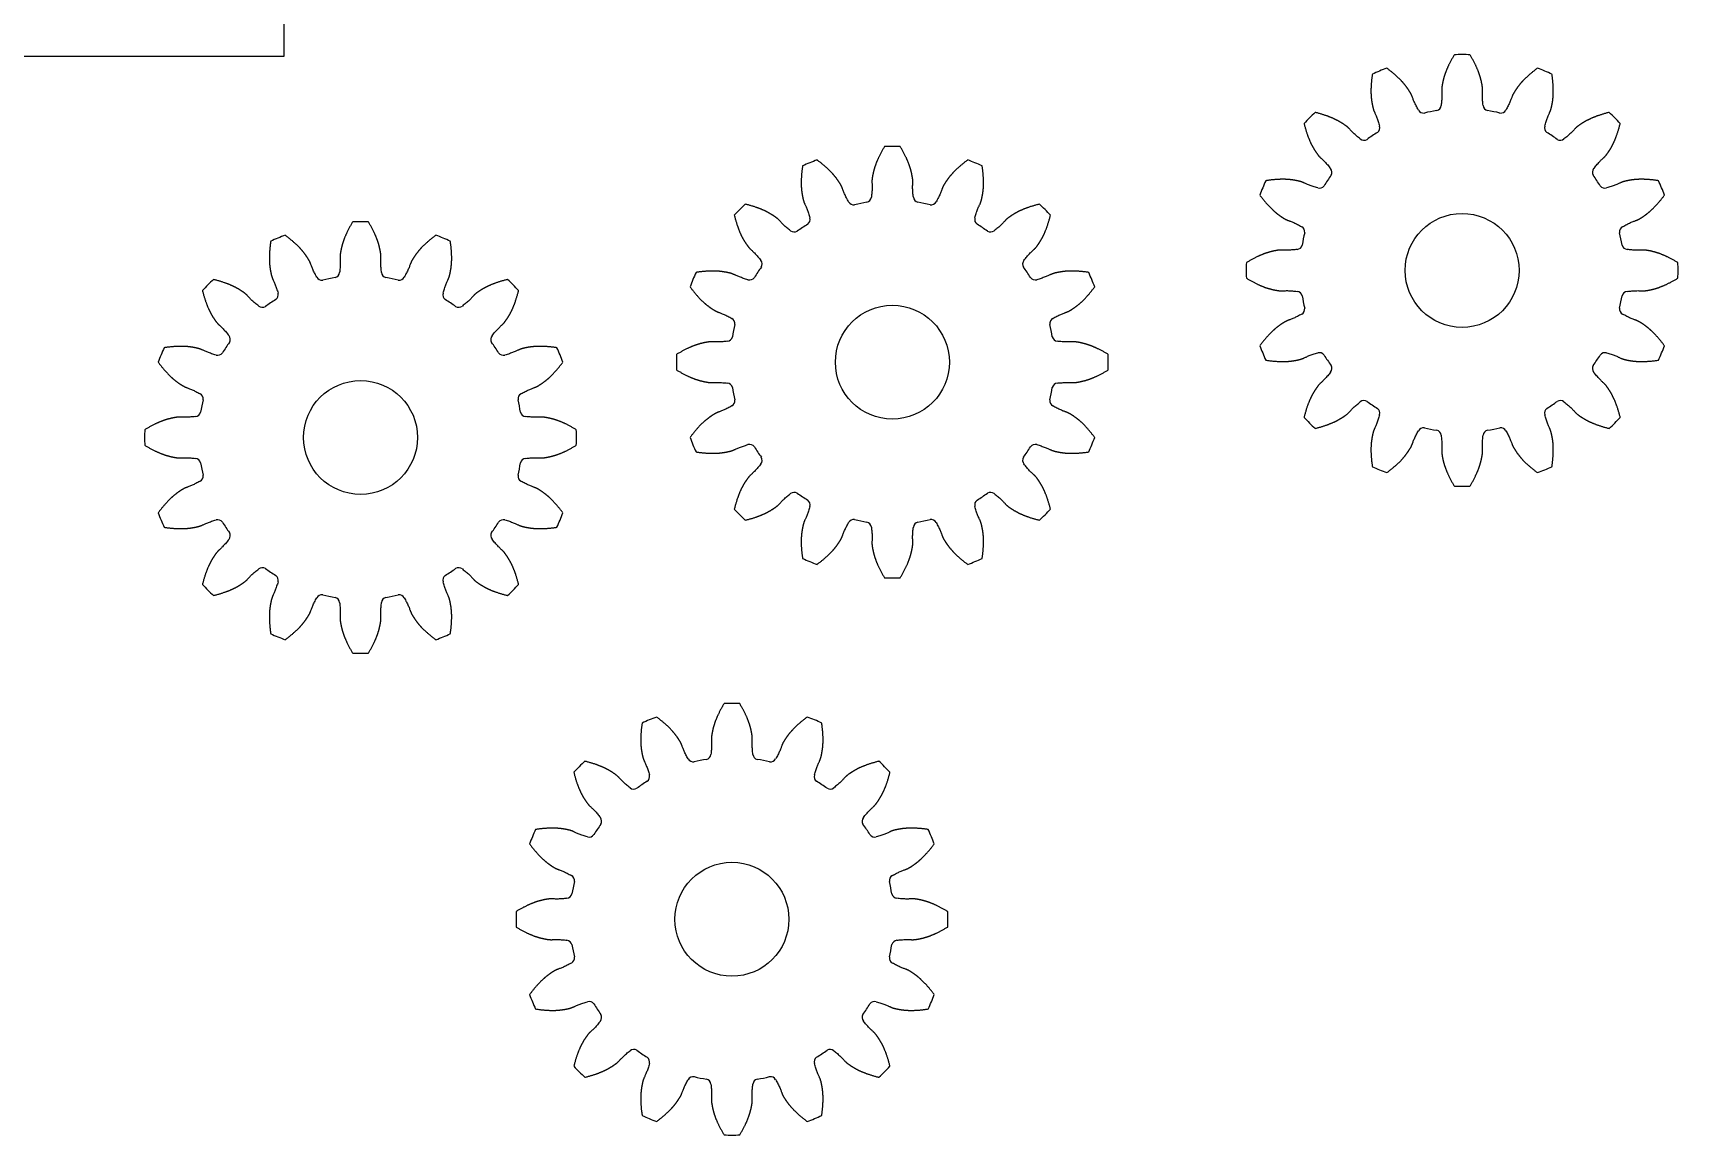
# Model space of a CAD drawing. Header units: millimetres. Extents: x -1032 to 1068, y -74 to 636.
# Drawn here: x 319.9 to 388.5, y 379.4 to 425.4 of the extents above; entities that cross this region are included whole.
import ezdxf

# ---------------------------------------------------------------- set-up
doc = ezdxf.new("R2010")
doc.units = ezdxf.units.MM
for name, color, linetype in [('Default', 7, 'Continuous'), ('RACK', 7, 'Continuous'), ('RACK_PINION_-_CO', 7, 'Continuous')]:
    doc.layers.add(name, color=color, linetype=linetype)

# ---------------------------------------------------------------- blocks, each defined once
blk = doc.blocks.new('SE79')
at = {"layer": 'RACK', "color": 7, "linetype": 'Continuous'}
for p, q in [((330.348, 440.403), (330.348, 424.403)), ((330.348, 424.403), (107.681, 424.403))]:
    blk.add_line(p, q, dxfattribs=at)
blk = doc.blocks.new('SE84')
at = {"layer": 'RACK_PINION_-_CO', "color": 7, "linetype": 'Continuous'}
blk.add_circle((379.465, 415.488), 2.375, dxfattribs=at)
for centre, radius, start, end in [((379.465, 415.488), 9, 110.42869, 114.57131), ((379.465, 415.488), 9, 87.92869, 92.07131), ((379.465, 415.488), 9, 65.42869, 69.57131), ((379.465, 415.488), 9, 132.92869, 137.07131), ((377.859, 422.3), 0.25, 209.38355, 277.63966), ((379.465, 415.488), 6.75, 99.02339, 103.47661), ((378.342, 422.396), 0.25, 284.86034, 353.11645), ((380.588, 422.396), 0.25, 186.88355, 255.13966), ((379.465, 415.488), 6.75, 76.52339, 80.97661), ((381.071, 422.3), 0.25, 262.36034, 330.61645), ((379.465, 415.488), 9, 42.92869, 47.07131), ((379.465, 415.488), 6.75, 121.52339, 125.97661), ((375.784, 421.44), 0.25, 307.36034, 15.61645), ((383.146, 421.44), 0.25, 164.38355, 232.63966), ((379.465, 415.488), 6.75, 54.02339, 58.47661), ((375.374, 421.167), 0.25, 231.88355, 300.13966), ((383.556, 421.167), 0.25, 239.86034, 308.11645), ((373.786, 419.579), 0.25, 329.86034, 38.11645), ((385.144, 419.579), 0.25, 141.88355, 210.13966), ((379.465, 415.488), 9, 155.42869, 159.57131), ((379.465, 415.488), 6.75, 144.02339, 148.47661), ((379.465, 415.488), 6.75, 31.52339, 35.97661), ((379.465, 415.488), 9, 20.42869, 24.57131), ((373.512, 419.169), 0.25, 254.38355, 322.63966), ((385.417, 419.169), 0.25, 217.36034, 285.61645), ((372.653, 417.094), 0.25, 352.36034, 60.61645), ((379.465, 415.488), 6.75, 166.52339, 170.97661), ((386.277, 417.094), 0.25, 119.38355, 187.63966), ((379.465, 415.488), 6.75, 9.02339, 13.47661), ((372.557, 416.611), 0.25, 276.88355, 345.13966), ((386.373, 416.611), 0.25, 194.86034, 263.11645), ((379.465, 415.488), 9, 177.92869, 182.07131), ((379.465, 415.488), 9, 357.92869, 2.07131), ((372.557, 414.365), 0.25, 14.86034, 83.11645), ((379.465, 415.488), 6.75, 189.02339, 193.47661), ((379.465, 415.488), 6.75, 346.52339, 350.97661), ((386.373, 414.365), 0.25, 96.88355, 165.13966), ((372.653, 413.882), 0.25, 299.38355, 7.63966), ((386.277, 413.882), 0.25, 172.36034, 240.61645), ((379.465, 415.488), 9, 200.42869, 204.57131), ((379.465, 415.488), 9, 335.42869, 339.57131), ((373.512, 411.807), 0.25, 37.36034, 105.61645), ((379.465, 415.488), 6.75, 211.52339, 215.97661), ((373.786, 411.397), 0.25, 321.88355, 30.13966), ((385.144, 411.397), 0.25, 149.86034, 218.11645), ((379.465, 415.488), 6.75, 324.02339, 328.47661), ((385.417, 411.807), 0.25, 74.38355, 142.63966), ((375.374, 409.809), 0.25, 59.86034, 128.11645), ((379.465, 415.488), 6.75, 234.02339, 238.47661), ((375.784, 409.535), 0.25, 344.38355, 52.63966), ((383.146, 409.535), 0.25, 127.36034, 195.61645), ((379.465, 415.488), 6.75, 301.52339, 305.97661), ((383.556, 409.809), 0.25, 51.88355, 120.13966), ((379.465, 415.488), 9, 222.92869, 227.07131), ((377.859, 408.676), 0.25, 82.36034, 150.61645), ((379.465, 415.488), 6.75, 256.52339, 260.97661), ((378.342, 408.58), 0.25, 6.88355, 75.13966), ((380.588, 408.58), 0.25, 104.86034, 173.11645), ((379.465, 415.488), 6.75, 279.02339, 283.47661), ((381.071, 408.676), 0.25, 29.38355, 97.63966), ((379.465, 415.488), 9, 312.92869, 317.07131), ((379.465, 415.488), 9, 245.42869, 249.57131), ((379.465, 415.488), 9, 290.42869, 294.57131), ((379.465, 415.488), 9, 267.92869, 272.07131)]:
    blk.add_arc(centre, radius, start, end, dxfattribs=at)
for points, knots in [([(377.641, 422.177), (377.474, 422.473), (377.404, 422.679), (377.358, 422.813), (377.305, 422.901), (377.172, 423.118), (377.025, 423.29), (376.763, 423.597), (376.323, 423.922)], [0, 0, 0, 0.125, 0.125, 0.25, 0.25, 0.5, 0.5, 1, 1, 1]), ([(379.14, 424.482), (378.858, 424.014), (378.733, 423.63), (378.664, 423.416), (378.624, 423.163), (378.608, 423.062), (378.617, 422.92), (378.631, 422.704), (378.59, 422.366)], [0, 0, 0, 0.5, 0.5, 0.75, 0.75, 0.875, 0.875, 1, 1, 1]), ([(380.339, 422.366), (380.299, 422.703), (380.313, 422.92), (380.322, 423.062), (380.306, 423.163), (380.266, 423.415), (380.197, 423.63), (380.072, 424.013), (379.79, 424.482)], [0, 0, 0, 0.125, 0.125, 0.25, 0.25, 0.5, 0.5, 1, 1, 1]), ([(382.606, 423.922), (382.167, 423.597), (381.905, 423.29), (381.759, 423.119), (381.625, 422.901), (381.571, 422.813), (381.526, 422.679), (381.456, 422.474), (381.289, 422.177)], [0, 0, 0, 0.5, 0.5, 0.75, 0.75, 0.875, 0.875, 1, 1, 1]), ([(375.722, 423.673), (375.641, 423.132), (375.673, 422.73), (375.691, 422.506), (375.751, 422.257), (375.774, 422.158), (375.837, 422.03), (375.933, 421.835), (376.025, 421.508)], [0, 0, 0, 0.5, 0.5, 0.75, 0.75, 0.875, 0.875, 1, 1, 1]), ([(382.905, 421.508), (382.996, 421.835), (383.092, 422.03), (383.155, 422.158), (383.179, 422.257), (383.239, 422.505), (383.257, 422.73), (383.288, 423.132), (383.207, 423.673)], [0, 0, 0, 0.125, 0.125, 0.25, 0.25, 0.5, 0.5, 1, 1, 1]), ([(375.22, 420.97), (374.952, 421.18), (374.809, 421.343), (374.715, 421.45), (374.632, 421.51), (374.426, 421.66), (374.225, 421.762), (373.866, 421.946), (373.335, 422.078)], [0, 0, 0, 0.125, 0.125, 0.25, 0.25, 0.5, 0.5, 1, 1, 1]), ([(385.595, 422.078), (385.064, 421.946), (384.705, 421.762), (384.504, 421.661), (384.297, 421.51), (384.215, 421.45), (384.121, 421.343), (383.978, 421.18), (383.71, 420.97)], [0, 0, 0, 0.5, 0.5, 0.75, 0.75, 0.875, 0.875, 1, 1, 1]), ([(372.875, 421.618), (373.007, 421.087), (373.19, 420.728), (373.292, 420.528), (373.443, 420.32), (373.503, 420.238), (373.61, 420.144), (373.773, 420.001), (373.983, 419.733)], [0, 0, 0, 0.5, 0.5, 0.75, 0.75, 0.875, 0.875, 1, 1, 1]), ([(384.947, 419.733), (385.156, 420), (385.32, 420.144), (385.427, 420.238), (385.487, 420.32), (385.637, 420.526), (385.739, 420.728), (385.922, 421.087), (386.055, 421.618)], [0, 0, 0, 0.125, 0.125, 0.25, 0.25, 0.5, 0.5, 1, 1, 1]), ([(373.445, 418.928), (373.118, 419.019), (372.923, 419.116), (372.795, 419.178), (372.696, 419.202), (372.448, 419.262), (372.223, 419.28), (371.821, 419.311), (371.28, 419.23)], [0, 0, 0, 0.125, 0.125, 0.25, 0.25, 0.5, 0.5, 1, 1, 1]), ([(387.65, 419.23), (387.109, 419.311), (386.707, 419.28), (386.483, 419.262), (386.234, 419.202), (386.134, 419.178), (386.007, 419.116), (385.812, 419.02), (385.485, 418.928)], [0, 0, 0, 0.5, 0.5, 0.75, 0.75, 0.875, 0.875, 1, 1, 1]), ([(371.031, 418.629), (371.356, 418.19), (371.663, 417.928), (371.833, 417.782), (372.052, 417.648), (372.139, 417.595), (372.274, 417.549), (372.479, 417.479), (372.776, 417.312)], [0, 0, 0, 0.5, 0.5, 0.75, 0.75, 0.875, 0.875, 1, 1, 1]), ([(386.154, 417.312), (386.45, 417.479), (386.656, 417.549), (386.79, 417.595), (386.878, 417.648), (387.095, 417.781), (387.267, 417.928), (387.573, 418.189), (387.899, 418.629)], [0, 0, 0, 0.125, 0.125, 0.25, 0.25, 0.5, 0.5, 1, 1, 1]), ([(372.587, 416.362), (372.25, 416.322), (372.032, 416.336), (371.891, 416.345), (371.79, 416.329), (371.538, 416.289), (371.323, 416.22), (370.94, 416.095), (370.471, 415.813)], [0, 0, 0, 0.125, 0.125, 0.25, 0.25, 0.5, 0.5, 1, 1, 1]), ([(388.459, 415.813), (387.991, 416.095), (387.607, 416.22), (387.393, 416.289), (387.14, 416.329), (387.039, 416.345), (386.897, 416.336), (386.681, 416.322), (386.343, 416.362)], [0, 0, 0, 0.5, 0.5, 0.75, 0.75, 0.875, 0.875, 1, 1, 1]), ([(370.471, 415.163), (370.939, 414.881), (371.323, 414.756), (371.537, 414.687), (371.79, 414.647), (371.891, 414.631), (372.032, 414.64), (372.249, 414.654), (372.587, 414.613)], [0, 0, 0, 0.5, 0.5, 0.75, 0.75, 0.875, 0.875, 1, 1, 1]), ([(386.343, 414.613), (386.68, 414.654), (386.897, 414.64), (387.039, 414.631), (387.14, 414.647), (387.392, 414.686), (387.607, 414.756), (387.99, 414.881), (388.459, 415.163)], [0, 0, 0, 0.125, 0.125, 0.25, 0.25, 0.5, 0.5, 1, 1, 1]), ([(372.776, 413.664), (372.48, 413.497), (372.274, 413.427), (372.139, 413.381), (372.052, 413.328), (371.835, 413.195), (371.663, 413.048), (371.356, 412.787), (371.031, 412.347)], [0, 0, 0, 0.125, 0.125, 0.25, 0.25, 0.5, 0.5, 1, 1, 1]), ([(387.899, 412.347), (387.574, 412.786), (387.267, 413.048), (387.096, 413.194), (386.878, 413.328), (386.79, 413.381), (386.656, 413.427), (386.45, 413.497), (386.154, 413.664)], [0, 0, 0, 0.5, 0.5, 0.75, 0.75, 0.875, 0.875, 1, 1, 1]), ([(371.28, 411.745), (371.82, 411.664), (372.223, 411.696), (372.447, 411.714), (372.696, 411.774), (372.795, 411.798), (372.923, 411.86), (373.117, 411.956), (373.445, 412.048)], [0, 0, 0, 0.5, 0.5, 0.75, 0.75, 0.875, 0.875, 1, 1, 1]), ([(385.485, 412.048), (385.812, 411.956), (386.007, 411.86), (386.134, 411.798), (386.234, 411.774), (386.482, 411.714), (386.707, 411.696), (387.109, 411.664), (387.65, 411.745)], [0, 0, 0, 0.125, 0.125, 0.25, 0.25, 0.5, 0.5, 1, 1, 1]), ([(373.983, 411.243), (373.773, 410.976), (373.61, 410.832), (373.503, 410.738), (373.443, 410.656), (373.293, 410.449), (373.19, 410.248), (373.007, 409.889), (372.875, 409.358)], [0, 0, 0, 0.125, 0.125, 0.25, 0.25, 0.5, 0.5, 1, 1, 1]), ([(386.055, 409.358), (385.923, 409.888), (385.739, 410.248), (385.637, 410.448), (385.487, 410.656), (385.427, 410.738), (385.32, 410.832), (385.157, 410.975), (384.947, 411.243)], [0, 0, 0, 0.5, 0.5, 0.75, 0.75, 0.875, 0.875, 1, 1, 1]), ([(373.335, 408.898), (373.865, 409.03), (374.225, 409.213), (374.425, 409.315), (374.632, 409.466), (374.715, 409.526), (374.809, 409.633), (374.952, 409.796), (375.22, 410.006)], [0, 0, 0, 0.5, 0.5, 0.75, 0.75, 0.875, 0.875, 1, 1, 1]), ([(376.025, 409.468), (375.933, 409.141), (375.837, 408.946), (375.775, 408.818), (375.751, 408.719), (375.691, 408.471), (375.673, 408.246), (375.641, 407.844), (375.722, 407.303)], [0, 0, 0, 0.125, 0.125, 0.25, 0.25, 0.5, 0.5, 1, 1, 1]), ([(383.207, 407.303), (383.288, 407.843), (383.257, 408.246), (383.239, 408.47), (383.179, 408.719), (383.155, 408.818), (383.092, 408.946), (382.997, 409.14), (382.905, 409.468)], [0, 0, 0, 0.5, 0.5, 0.75, 0.75, 0.875, 0.875, 1, 1, 1]), ([(383.71, 410.006), (383.977, 409.796), (384.121, 409.633), (384.215, 409.526), (384.297, 409.466), (384.503, 409.316), (384.705, 409.213), (385.064, 409.03), (385.595, 408.898)], [0, 0, 0, 0.125, 0.125, 0.25, 0.25, 0.5, 0.5, 1, 1, 1]), ([(376.323, 407.054), (376.763, 407.379), (377.025, 407.686), (377.171, 407.857), (377.305, 408.075), (377.358, 408.162), (377.404, 408.297), (377.474, 408.502), (377.641, 408.799)], [0, 0, 0, 0.5, 0.5, 0.75, 0.75, 0.875, 0.875, 1, 1, 1]), ([(381.289, 408.799), (381.456, 408.503), (381.526, 408.297), (381.572, 408.162), (381.625, 408.075), (381.758, 407.858), (381.905, 407.686), (382.166, 407.379), (382.606, 407.054)], [0, 0, 0, 0.125, 0.125, 0.25, 0.25, 0.5, 0.5, 1, 1, 1]), ([(378.59, 408.61), (378.631, 408.273), (378.617, 408.055), (378.608, 407.914), (378.624, 407.813), (378.663, 407.561), (378.733, 407.346), (378.858, 406.963), (379.14, 406.494)], [0, 0, 0, 0.125, 0.125, 0.25, 0.25, 0.5, 0.5, 1, 1, 1]), ([(379.79, 406.494), (380.072, 406.962), (380.197, 407.346), (380.266, 407.56), (380.306, 407.813), (380.322, 407.914), (380.313, 408.055), (380.299, 408.272), (380.339, 408.61)], [0, 0, 0, 0.5, 0.5, 0.75, 0.75, 0.875, 0.875, 1, 1, 1])]:
    blk.add_open_spline(points, degree=2, knots=knots, dxfattribs=at)
blk = doc.blocks.new('SE85')
at = {"layer": 'RACK_PINION_-_CO', "color": 7, "linetype": 'Continuous'}
blk.add_circle((355.714, 411.661), 2.375, dxfattribs=at)
for centre, radius, start, end in [((355.714, 411.661), 9, 87.92869, 92.07131), ((355.714, 411.661), 9, 110.42869, 114.57131), ((355.714, 411.661), 9, 65.42869, 69.57131), ((354.108, 418.473), 0.25, 209.38355, 277.63966), ((354.591, 418.569), 0.25, 284.86034, 353.11645), ((356.837, 418.569), 0.25, 186.88355, 255.13966), ((357.32, 418.473), 0.25, 262.36034, 330.61645), ((355.714, 411.661), 9, 132.92869, 137.07131), ((352.033, 417.614), 0.25, 307.36034, 15.61645), ((355.714, 411.661), 6.75, 99.02339, 103.47661), ((355.714, 411.661), 6.75, 76.52339, 80.97661), ((359.395, 417.614), 0.25, 164.38355, 232.63966), ((355.714, 411.661), 9, 42.92869, 47.07131), ((351.623, 417.34), 0.25, 231.88355, 300.13966), ((355.714, 411.661), 6.75, 121.52339, 125.97661), ((355.714, 411.661), 6.75, 54.02339, 58.47661), ((359.805, 417.34), 0.25, 239.86034, 308.11645), ((355.714, 411.661), 6.75, 144.02339, 148.47661), ((350.035, 415.752), 0.25, 329.86034, 38.11645), ((361.393, 415.752), 0.25, 141.88355, 210.13966), ((355.714, 411.661), 6.75, 31.52339, 35.97661), ((355.714, 411.661), 9, 155.42869, 159.57131), ((349.761, 415.342), 0.25, 254.38355, 322.63966), ((361.667, 415.342), 0.25, 217.36034, 285.61645), ((355.714, 411.661), 9, 20.42869, 24.57131), ((348.902, 413.267), 0.25, 352.36034, 60.61645), ((355.714, 411.661), 6.75, 166.52339, 170.97661), ((362.526, 413.267), 0.25, 119.38355, 187.63966), ((355.714, 411.661), 6.75, 9.02339, 13.47661), ((348.806, 412.784), 0.25, 276.88355, 345.13966), ((362.622, 412.784), 0.25, 194.86034, 263.11645), ((355.714, 411.661), 9, 177.92869, 182.07131), ((355.714, 411.661), 9, 357.92869, 2.07131), ((348.806, 410.538), 0.25, 14.86034, 83.11645), ((355.714, 411.661), 6.75, 189.02339, 193.47661), ((355.714, 411.661), 6.75, 346.52339, 350.97661), ((362.622, 410.538), 0.25, 96.88355, 165.13966), ((348.902, 410.055), 0.25, 299.38355, 7.63966), ((362.526, 410.055), 0.25, 172.36034, 240.61645), ((355.714, 411.661), 9, 200.42869, 204.57131), ((349.761, 407.98), 0.25, 37.36034, 105.61645), ((355.714, 411.661), 6.75, 211.52339, 215.97661), ((355.714, 411.661), 6.75, 324.02339, 328.47661), ((361.667, 407.98), 0.25, 74.38355, 142.63966), ((355.714, 411.661), 9, 335.42869, 339.57131), ((350.035, 407.57), 0.25, 321.88355, 30.13966), ((361.393, 407.57), 0.25, 149.86034, 218.11645), ((351.623, 405.982), 0.25, 59.86034, 128.11645), ((355.714, 411.661), 6.75, 234.02339, 238.47661), ((355.714, 411.661), 6.75, 301.52339, 305.97661), ((359.805, 405.982), 0.25, 51.88355, 120.13966), ((355.714, 411.661), 9, 222.92869, 227.07131), ((352.033, 405.709), 0.25, 344.38355, 52.63966), ((359.395, 405.709), 0.25, 127.36034, 195.61645), ((355.714, 411.661), 9, 312.92869, 317.07131), ((354.108, 404.849), 0.25, 82.36034, 150.61645), ((355.714, 411.661), 6.75, 256.52339, 260.97661), ((354.591, 404.753), 0.25, 6.88355, 75.13966), ((356.837, 404.753), 0.25, 104.86034, 173.11645), ((355.714, 411.661), 6.75, 279.02339, 283.47661), ((357.32, 404.849), 0.25, 29.38355, 97.63966), ((355.714, 411.661), 9, 245.42869, 249.57131), ((355.714, 411.661), 9, 290.42869, 294.57131), ((355.714, 411.661), 9, 267.92869, 272.07131)]:
    blk.add_arc(centre, radius, start, end, dxfattribs=at)
for points, knots in [([(355.389, 420.655), (355.107, 420.187), (354.982, 419.803), (354.913, 419.589), (354.873, 419.336), (354.857, 419.235), (354.866, 419.094), (354.88, 418.877), (354.839, 418.539)], [0, 0, 0, 0.5, 0.5, 0.75, 0.75, 0.875, 0.875, 1, 1, 1]), ([(356.588, 418.539), (356.548, 418.876), (356.562, 419.094), (356.571, 419.235), (356.555, 419.336), (356.515, 419.588), (356.446, 419.803), (356.321, 420.186), (356.039, 420.655)], [0, 0, 0, 0.125, 0.125, 0.25, 0.25, 0.5, 0.5, 1, 1, 1]), ([(351.971, 419.846), (351.891, 419.306), (351.922, 418.903), (351.94, 418.679), (352, 418.43), (352.024, 418.331), (352.086, 418.203), (352.182, 418.009), (352.274, 417.681)], [0, 0, 0, 0.5, 0.5, 0.75, 0.75, 0.875, 0.875, 1, 1, 1]), ([(353.89, 418.35), (353.723, 418.646), (353.653, 418.852), (353.607, 418.987), (353.554, 419.074), (353.421, 419.291), (353.274, 419.463), (353.013, 419.77), (352.573, 420.095)], [0, 0, 0, 0.125, 0.125, 0.25, 0.25, 0.5, 0.5, 1, 1, 1]), ([(358.855, 420.095), (358.416, 419.77), (358.154, 419.463), (358.008, 419.292), (357.874, 419.074), (357.821, 418.987), (357.775, 418.852), (357.705, 418.647), (357.538, 418.35)], [0, 0, 0, 0.5, 0.5, 0.75, 0.75, 0.875, 0.875, 1, 1, 1]), ([(359.154, 417.681), (359.245, 418.008), (359.342, 418.203), (359.404, 418.331), (359.428, 418.43), (359.488, 418.678), (359.506, 418.903), (359.537, 419.305), (359.456, 419.846)], [0, 0, 0, 0.125, 0.125, 0.25, 0.25, 0.5, 0.5, 1, 1, 1]), ([(349.124, 417.791), (349.256, 417.261), (349.439, 416.901), (349.541, 416.701), (349.692, 416.494), (349.752, 416.411), (349.859, 416.317), (350.022, 416.174), (350.232, 415.906)], [0, 0, 0, 0.5, 0.5, 0.75, 0.75, 0.875, 0.875, 1, 1, 1]), ([(351.469, 417.143), (351.202, 417.353), (351.058, 417.516), (350.964, 417.623), (350.882, 417.683), (350.676, 417.833), (350.474, 417.936), (350.115, 418.119), (349.584, 418.251)], [0, 0, 0, 0.125, 0.125, 0.25, 0.25, 0.5, 0.5, 1, 1, 1]), ([(361.844, 418.251), (361.313, 418.119), (360.954, 417.936), (360.754, 417.834), (360.546, 417.683), (360.464, 417.623), (360.37, 417.516), (360.227, 417.353), (359.959, 417.143)], [0, 0, 0, 0.5, 0.5, 0.75, 0.75, 0.875, 0.875, 1, 1, 1]), ([(361.196, 415.906), (361.406, 416.174), (361.569, 416.317), (361.676, 416.411), (361.736, 416.494), (361.886, 416.7), (361.988, 416.901), (362.172, 417.26), (362.304, 417.791)], [0, 0, 0, 0.125, 0.125, 0.25, 0.25, 0.5, 0.5, 1, 1, 1]), ([(349.694, 415.101), (349.367, 415.193), (349.172, 415.289), (349.044, 415.351), (348.945, 415.375), (348.697, 415.435), (348.472, 415.453), (348.07, 415.485), (347.529, 415.404)], [0, 0, 0, 0.125, 0.125, 0.25, 0.25, 0.5, 0.5, 1, 1, 1]), ([(363.899, 415.404), (363.358, 415.485), (362.956, 415.453), (362.732, 415.435), (362.483, 415.375), (362.384, 415.351), (362.256, 415.289), (362.061, 415.193), (361.734, 415.101)], [0, 0, 0, 0.5, 0.5, 0.75, 0.75, 0.875, 0.875, 1, 1, 1]), ([(347.28, 414.803), (347.605, 414.363), (347.912, 414.101), (348.083, 413.955), (348.301, 413.821), (348.388, 413.768), (348.523, 413.722), (348.728, 413.652), (349.025, 413.485)], [0, 0, 0, 0.5, 0.5, 0.75, 0.75, 0.875, 0.875, 1, 1, 1]), ([(362.403, 413.485), (362.699, 413.652), (362.905, 413.722), (363.039, 413.768), (363.127, 413.821), (363.344, 413.954), (363.516, 414.101), (363.823, 414.363), (364.148, 414.803)], [0, 0, 0, 0.125, 0.125, 0.25, 0.25, 0.5, 0.5, 1, 1, 1]), ([(348.836, 412.536), (348.499, 412.495), (348.281, 412.509), (348.14, 412.518), (348.039, 412.502), (347.787, 412.463), (347.572, 412.393), (347.189, 412.268), (346.72, 411.986)], [0, 0, 0, 0.125, 0.125, 0.25, 0.25, 0.5, 0.5, 1, 1, 1]), ([(364.708, 411.986), (364.24, 412.268), (363.856, 412.393), (363.642, 412.462), (363.389, 412.502), (363.288, 412.518), (363.146, 412.509), (362.93, 412.495), (362.592, 412.536)], [0, 0, 0, 0.5, 0.5, 0.75, 0.75, 0.875, 0.875, 1, 1, 1]), ([(346.72, 411.336), (347.188, 411.054), (347.572, 410.929), (347.786, 410.86), (348.039, 410.82), (348.14, 410.804), (348.281, 410.813), (348.498, 410.827), (348.836, 410.787)], [0, 0, 0, 0.5, 0.5, 0.75, 0.75, 0.875, 0.875, 1, 1, 1]), ([(362.592, 410.787), (362.929, 410.827), (363.146, 410.813), (363.288, 410.804), (363.389, 410.82), (363.641, 410.86), (363.856, 410.929), (364.239, 411.054), (364.708, 411.336)], [0, 0, 0, 0.125, 0.125, 0.25, 0.25, 0.5, 0.5, 1, 1, 1]), ([(349.025, 409.837), (348.729, 409.67), (348.523, 409.6), (348.388, 409.554), (348.301, 409.501), (348.084, 409.368), (347.912, 409.221), (347.605, 408.96), (347.28, 408.52)], [0, 0, 0, 0.125, 0.125, 0.25, 0.25, 0.5, 0.5, 1, 1, 1]), ([(364.148, 408.52), (363.823, 408.959), (363.516, 409.221), (363.345, 409.367), (363.127, 409.501), (363.039, 409.554), (362.905, 409.6), (362.7, 409.67), (362.403, 409.837)], [0, 0, 0, 0.5, 0.5, 0.75, 0.75, 0.875, 0.875, 1, 1, 1]), ([(347.529, 407.919), (348.069, 407.838), (348.472, 407.869), (348.696, 407.887), (348.945, 407.947), (349.044, 407.971), (349.172, 408.034), (349.366, 408.129), (349.694, 408.221)], [0, 0, 0, 0.5, 0.5, 0.75, 0.75, 0.875, 0.875, 1, 1, 1]), ([(361.734, 408.221), (362.061, 408.13), (362.256, 408.034), (362.384, 407.971), (362.483, 407.947), (362.731, 407.887), (362.956, 407.869), (363.358, 407.838), (363.899, 407.919)], [0, 0, 0, 0.125, 0.125, 0.25, 0.25, 0.5, 0.5, 1, 1, 1]), ([(350.232, 407.416), (350.022, 407.149), (349.859, 407.005), (349.752, 406.911), (349.692, 406.829), (349.542, 406.623), (349.439, 406.421), (349.256, 406.062), (349.124, 405.531)], [0, 0, 0, 0.125, 0.125, 0.25, 0.25, 0.5, 0.5, 1, 1, 1]), ([(362.304, 405.531), (362.172, 406.062), (361.988, 406.421), (361.887, 406.622), (361.736, 406.829), (361.676, 406.911), (361.569, 407.005), (361.406, 407.148), (361.196, 407.416)], [0, 0, 0, 0.5, 0.5, 0.75, 0.75, 0.875, 0.875, 1, 1, 1]), ([(349.584, 405.071), (350.114, 405.203), (350.474, 405.387), (350.674, 405.489), (350.882, 405.639), (350.964, 405.699), (351.058, 405.806), (351.201, 405.969), (351.469, 406.179)], [0, 0, 0, 0.5, 0.5, 0.75, 0.75, 0.875, 0.875, 1, 1, 1]), ([(359.959, 406.179), (360.226, 405.97), (360.37, 405.806), (360.464, 405.699), (360.546, 405.639), (360.752, 405.489), (360.954, 405.387), (361.313, 405.204), (361.844, 405.071)], [0, 0, 0, 0.125, 0.125, 0.25, 0.25, 0.5, 0.5, 1, 1, 1]), ([(352.274, 405.641), (352.182, 405.314), (352.086, 405.119), (352.024, 404.992), (352, 404.892), (351.94, 404.644), (351.922, 404.419), (351.89, 404.017), (351.971, 403.476)], [0, 0, 0, 0.125, 0.125, 0.25, 0.25, 0.5, 0.5, 1, 1, 1]), ([(359.456, 403.476), (359.537, 404.017), (359.506, 404.419), (359.488, 404.643), (359.428, 404.892), (359.404, 404.992), (359.342, 405.119), (359.246, 405.314), (359.154, 405.641)], [0, 0, 0, 0.5, 0.5, 0.75, 0.75, 0.875, 0.875, 1, 1, 1]), ([(352.573, 403.227), (353.012, 403.552), (353.274, 403.859), (353.42, 404.03), (353.554, 404.248), (353.607, 404.336), (353.653, 404.47), (353.723, 404.676), (353.89, 404.972)], [0, 0, 0, 0.5, 0.5, 0.75, 0.75, 0.875, 0.875, 1, 1, 1]), ([(354.839, 404.783), (354.88, 404.446), (354.866, 404.229), (354.857, 404.087), (354.873, 403.986), (354.912, 403.734), (354.982, 403.519), (355.107, 403.136), (355.389, 402.667)], [0, 0, 0, 0.125, 0.125, 0.25, 0.25, 0.5, 0.5, 1, 1, 1]), ([(356.039, 402.667), (356.321, 403.135), (356.446, 403.519), (356.515, 403.733), (356.555, 403.986), (356.571, 404.087), (356.562, 404.229), (356.548, 404.445), (356.588, 404.783)], [0, 0, 0, 0.5, 0.5, 0.75, 0.75, 0.875, 0.875, 1, 1, 1]), ([(357.538, 404.972), (357.705, 404.676), (357.775, 404.47), (357.821, 404.336), (357.874, 404.248), (358.007, 404.031), (358.154, 403.859), (358.415, 403.553), (358.855, 403.227)], [0, 0, 0, 0.125, 0.125, 0.25, 0.25, 0.5, 0.5, 1, 1, 1])]:
    blk.add_open_spline(points, degree=2, knots=knots, dxfattribs=at)
blk = doc.blocks.new('SE86')
at = {"layer": 'RACK_PINION_-_CO', "color": 7, "linetype": 'Continuous'}
blk.add_circle((333.544, 408.52), 2.375, dxfattribs=at)
for centre, radius, start, end in [((333.544, 408.52), 9, 87.92869, 92.07131), ((333.544, 408.52), 9, 110.42869, 114.57131), ((333.544, 408.52), 9, 65.42869, 69.57131), ((333.544, 408.52), 9, 132.92869, 137.07131), ((331.937, 415.332), 0.25, 209.38355, 277.63966), ((333.544, 408.52), 6.75, 99.02339, 103.47661), ((332.421, 415.428), 0.25, 284.86034, 353.11645), ((334.666, 415.428), 0.25, 186.88355, 255.13966), ((333.544, 408.52), 6.75, 76.52339, 80.97661), ((335.15, 415.332), 0.25, 262.36034, 330.61645), ((333.544, 408.52), 9, 42.92869, 47.07131), ((333.544, 408.52), 6.75, 121.52339, 125.97661), ((329.863, 414.472), 0.25, 307.36034, 15.61645), ((337.225, 414.472), 0.25, 164.38355, 232.63966), ((333.544, 408.52), 6.75, 54.02339, 58.47661), ((329.453, 414.198), 0.25, 231.88355, 300.13966), ((337.635, 414.198), 0.25, 239.86034, 308.11645), ((333.544, 408.52), 9, 155.42869, 159.57131), ((333.544, 408.52), 6.75, 144.02339, 148.47661), ((327.865, 412.611), 0.25, 329.86034, 38.11645), ((339.222, 412.611), 0.25, 141.88355, 210.13966), ((333.544, 408.52), 6.75, 31.52339, 35.97661), ((333.544, 408.52), 9, 20.42869, 24.57131), ((327.591, 412.201), 0.25, 254.38355, 322.63966), ((339.496, 412.201), 0.25, 217.36034, 285.61645), ((326.732, 410.126), 0.25, 352.36034, 60.61645), ((340.356, 410.126), 0.25, 119.38355, 187.63966), ((326.636, 409.643), 0.25, 276.88355, 345.13966), ((333.544, 408.52), 6.75, 166.52339, 170.97661), ((333.544, 408.52), 6.75, 9.02339, 13.47661), ((340.452, 409.643), 0.25, 194.86034, 263.11645), ((333.544, 408.52), 9, 177.92869, 182.07131), ((333.544, 408.52), 9, 357.92869, 2.07131), ((326.636, 407.397), 0.25, 14.86034, 83.11645), ((333.544, 408.52), 6.75, 189.02339, 193.47661), ((333.544, 408.52), 6.75, 346.52339, 350.97661), ((340.452, 407.397), 0.25, 96.88355, 165.13966), ((326.732, 406.913), 0.25, 299.38355, 7.63966), ((340.356, 406.913), 0.25, 172.36034, 240.61645), ((333.544, 408.52), 9, 200.42869, 204.57131), ((333.544, 408.52), 9, 335.42869, 339.57131), ((327.591, 404.839), 0.25, 37.36034, 105.61645), ((333.544, 408.52), 6.75, 211.52339, 215.97661), ((333.544, 408.52), 6.75, 324.02339, 328.47661), ((339.496, 404.839), 0.25, 74.38355, 142.63966), ((327.865, 404.429), 0.25, 321.88355, 30.13966), ((339.222, 404.429), 0.25, 149.86034, 218.11645), ((329.453, 402.841), 0.25, 59.86034, 128.11645), ((333.544, 408.52), 6.75, 234.02339, 238.47661), ((329.863, 402.567), 0.25, 344.38355, 52.63966), ((337.225, 402.567), 0.25, 127.36034, 195.61645), ((333.544, 408.52), 6.75, 301.52339, 305.97661), ((337.635, 402.841), 0.25, 51.88355, 120.13966), ((333.544, 408.52), 9, 222.92869, 227.07131), ((331.937, 401.708), 0.25, 82.36034, 150.61645), ((333.544, 408.52), 6.75, 256.52339, 260.97661), ((333.544, 408.52), 6.75, 279.02339, 283.47661), ((335.15, 401.708), 0.25, 29.38355, 97.63966), ((333.544, 408.52), 9, 312.92869, 317.07131), ((332.421, 401.612), 0.25, 6.88355, 75.13966), ((334.666, 401.612), 0.25, 104.86034, 173.11645), ((333.544, 408.52), 9, 245.42869, 249.57131), ((333.544, 408.52), 9, 290.42869, 294.57131), ((333.544, 408.52), 9, 267.92869, 272.07131)]:
    blk.add_arc(centre, radius, start, end, dxfattribs=at)
for points, knots in [([(333.218, 417.514), (332.937, 417.046), (332.812, 416.662), (332.743, 416.448), (332.703, 416.195), (332.687, 416.094), (332.696, 415.952), (332.71, 415.736), (332.669, 415.398)], [0, 0, 0, 0.5, 0.5, 0.75, 0.75, 0.875, 0.875, 1, 1, 1]), ([(334.418, 415.398), (334.378, 415.735), (334.392, 415.952), (334.401, 416.094), (334.385, 416.195), (334.345, 416.447), (334.275, 416.662), (334.151, 417.045), (333.869, 417.514)], [0, 0, 0, 0.125, 0.125, 0.25, 0.25, 0.5, 0.5, 1, 1, 1]), ([(329.801, 416.705), (329.72, 416.164), (329.752, 415.762), (329.77, 415.538), (329.829, 415.289), (329.853, 415.189), (329.916, 415.062), (330.012, 414.867), (330.104, 414.54)], [0, 0, 0, 0.5, 0.5, 0.75, 0.75, 0.875, 0.875, 1, 1, 1]), ([(331.72, 415.209), (331.553, 415.505), (331.483, 415.711), (331.437, 415.845), (331.384, 415.933), (331.251, 416.15), (331.104, 416.322), (330.842, 416.628), (330.402, 416.954)], [0, 0, 0, 0.125, 0.125, 0.25, 0.25, 0.5, 0.5, 1, 1, 1]), ([(336.685, 416.954), (336.246, 416.629), (335.983, 416.322), (335.838, 416.151), (335.704, 415.933), (335.65, 415.845), (335.605, 415.711), (335.535, 415.505), (335.368, 415.209)], [0, 0, 0, 0.5, 0.5, 0.75, 0.75, 0.875, 0.875, 1, 1, 1]), ([(336.984, 414.54), (337.075, 414.867), (337.171, 415.062), (337.234, 415.189), (337.258, 415.289), (337.318, 415.537), (337.336, 415.762), (337.367, 416.164), (337.286, 416.705)], [0, 0, 0, 0.125, 0.125, 0.25, 0.25, 0.5, 0.5, 1, 1, 1]), ([(329.299, 414.002), (329.031, 414.211), (328.888, 414.375), (328.794, 414.482), (328.711, 414.542), (328.505, 414.692), (328.304, 414.794), (327.945, 414.977), (327.414, 415.11)], [0, 0, 0, 0.125, 0.125, 0.25, 0.25, 0.5, 0.5, 1, 1, 1]), ([(339.674, 415.11), (339.143, 414.978), (338.783, 414.794), (338.583, 414.692), (338.376, 414.542), (338.293, 414.482), (338.2, 414.375), (338.056, 414.212), (337.789, 414.002)], [0, 0, 0, 0.5, 0.5, 0.75, 0.75, 0.875, 0.875, 1, 1, 1]), ([(326.954, 414.65), (327.086, 414.119), (327.269, 413.76), (327.371, 413.559), (327.522, 413.352), (327.582, 413.269), (327.689, 413.176), (327.852, 413.033), (328.062, 412.765)], [0, 0, 0, 0.5, 0.5, 0.75, 0.75, 0.875, 0.875, 1, 1, 1]), ([(339.026, 412.765), (339.235, 413.032), (339.399, 413.176), (339.505, 413.27), (339.566, 413.352), (339.716, 413.558), (339.818, 413.76), (340.001, 414.119), (340.134, 414.65)], [0, 0, 0, 0.125, 0.125, 0.25, 0.25, 0.5, 0.5, 1, 1, 1]), ([(327.524, 411.96), (327.197, 412.051), (327.001, 412.147), (326.874, 412.21), (326.775, 412.234), (326.527, 412.294), (326.302, 412.312), (325.9, 412.343), (325.359, 412.262)], [0, 0, 0, 0.125, 0.125, 0.25, 0.25, 0.5, 0.5, 1, 1, 1]), ([(341.729, 412.262), (341.188, 412.343), (340.786, 412.312), (340.562, 412.294), (340.313, 412.234), (340.213, 412.21), (340.086, 412.147), (339.891, 412.051), (339.564, 411.96)], [0, 0, 0, 0.5, 0.5, 0.75, 0.75, 0.875, 0.875, 1, 1, 1]), ([(325.11, 411.661), (325.435, 411.222), (325.742, 410.959), (325.912, 410.814), (326.131, 410.68), (326.218, 410.626), (326.353, 410.581), (326.558, 410.511), (326.854, 410.344)], [0, 0, 0, 0.5, 0.5, 0.75, 0.75, 0.875, 0.875, 1, 1, 1]), ([(340.233, 410.344), (340.529, 410.511), (340.735, 410.581), (340.869, 410.626), (340.957, 410.68), (341.174, 410.813), (341.346, 410.959), (341.652, 411.221), (341.978, 411.661)], [0, 0, 0, 0.125, 0.125, 0.25, 0.25, 0.5, 0.5, 1, 1, 1]), ([(326.666, 409.394), (326.328, 409.354), (326.111, 409.368), (325.97, 409.377), (325.869, 409.361), (325.617, 409.321), (325.402, 409.252), (325.019, 409.127), (324.55, 408.845)], [0, 0, 0, 0.125, 0.125, 0.25, 0.25, 0.5, 0.5, 1, 1, 1]), ([(342.538, 408.845), (342.069, 409.127), (341.686, 409.252), (341.472, 409.321), (341.219, 409.361), (341.118, 409.377), (340.976, 409.368), (340.76, 409.354), (340.422, 409.394)], [0, 0, 0, 0.5, 0.5, 0.75, 0.75, 0.875, 0.875, 1, 1, 1]), ([(324.55, 408.194), (325.018, 407.913), (325.402, 407.788), (325.615, 407.719), (325.869, 407.679), (325.97, 407.663), (326.111, 407.672), (326.328, 407.686), (326.666, 407.645)], [0, 0, 0, 0.5, 0.5, 0.75, 0.75, 0.875, 0.875, 1, 1, 1]), ([(340.422, 407.645), (340.759, 407.686), (340.976, 407.672), (341.118, 407.663), (341.219, 407.679), (341.471, 407.718), (341.686, 407.788), (342.069, 407.912), (342.538, 408.194)], [0, 0, 0, 0.125, 0.125, 0.25, 0.25, 0.5, 0.5, 1, 1, 1]), ([(326.854, 406.696), (326.559, 406.529), (326.353, 406.459), (326.218, 406.413), (326.131, 406.36), (325.914, 406.227), (325.742, 406.08), (325.435, 405.818), (325.11, 405.378)], [0, 0, 0, 0.125, 0.125, 0.25, 0.25, 0.5, 0.5, 1, 1, 1]), ([(341.978, 405.378), (341.653, 405.818), (341.346, 406.08), (341.175, 406.226), (340.957, 406.36), (340.869, 406.413), (340.735, 406.459), (340.529, 406.529), (340.233, 406.696)], [0, 0, 0, 0.5, 0.5, 0.75, 0.75, 0.875, 0.875, 1, 1, 1]), ([(325.359, 404.777), (325.899, 404.696), (326.302, 404.728), (326.526, 404.746), (326.775, 404.806), (326.874, 404.829), (327.001, 404.892), (327.196, 404.988), (327.524, 405.08)], [0, 0, 0, 0.5, 0.5, 0.75, 0.75, 0.875, 0.875, 1, 1, 1]), ([(339.564, 405.08), (339.891, 404.988), (340.086, 404.892), (340.213, 404.829), (340.313, 404.806), (340.56, 404.746), (340.786, 404.728), (341.188, 404.696), (341.729, 404.777)], [0, 0, 0, 0.125, 0.125, 0.25, 0.25, 0.5, 0.5, 1, 1, 1]), ([(328.062, 404.275), (327.852, 404.007), (327.689, 403.864), (327.582, 403.77), (327.522, 403.687), (327.372, 403.481), (327.269, 403.28), (327.086, 402.921), (326.954, 402.39)], [0, 0, 0, 0.125, 0.125, 0.25, 0.25, 0.5, 0.5, 1, 1, 1]), ([(340.134, 402.39), (340.002, 402.92), (339.818, 403.28), (339.716, 403.48), (339.566, 403.687), (339.505, 403.77), (339.399, 403.864), (339.236, 404.007), (339.026, 404.275)], [0, 0, 0, 0.5, 0.5, 0.75, 0.75, 0.875, 0.875, 1, 1, 1]), ([(327.414, 401.93), (327.944, 402.062), (328.304, 402.245), (328.504, 402.347), (328.711, 402.498), (328.794, 402.558), (328.888, 402.665), (329.031, 402.828), (329.299, 403.038)], [0, 0, 0, 0.5, 0.5, 0.75, 0.75, 0.875, 0.875, 1, 1, 1]), ([(337.789, 403.038), (338.056, 402.828), (338.2, 402.665), (338.293, 402.558), (338.376, 402.498), (338.582, 402.348), (338.783, 402.245), (339.142, 402.062), (339.674, 401.93)], [0, 0, 0, 0.125, 0.125, 0.25, 0.25, 0.5, 0.5, 1, 1, 1]), ([(330.104, 402.5), (330.012, 402.173), (329.916, 401.978), (329.853, 401.85), (329.829, 401.751), (329.77, 401.503), (329.752, 401.278), (329.72, 400.876), (329.801, 400.335)], [0, 0, 0, 0.125, 0.125, 0.25, 0.25, 0.5, 0.5, 1, 1, 1]), ([(337.286, 400.335), (337.367, 400.875), (337.336, 401.278), (337.318, 401.502), (337.258, 401.751), (337.234, 401.85), (337.171, 401.978), (337.075, 402.172), (336.984, 402.5)], [0, 0, 0, 0.5, 0.5, 0.75, 0.75, 0.875, 0.875, 1, 1, 1]), ([(330.402, 400.086), (330.842, 400.411), (331.104, 400.718), (331.25, 400.888), (331.384, 401.107), (331.437, 401.194), (331.483, 401.329), (331.553, 401.534), (331.72, 401.831)], [0, 0, 0, 0.5, 0.5, 0.75, 0.75, 0.875, 0.875, 1, 1, 1]), ([(332.669, 401.642), (332.71, 401.304), (332.696, 401.087), (332.687, 400.946), (332.703, 400.845), (332.742, 400.593), (332.812, 400.378), (332.936, 399.995), (333.218, 399.526)], [0, 0, 0, 0.125, 0.125, 0.25, 0.25, 0.5, 0.5, 1, 1, 1]), ([(333.869, 399.526), (334.151, 399.994), (334.275, 400.378), (334.345, 400.592), (334.385, 400.845), (334.401, 400.946), (334.392, 401.087), (334.378, 401.304), (334.418, 401.642)], [0, 0, 0, 0.5, 0.5, 0.75, 0.75, 0.875, 0.875, 1, 1, 1]), ([(335.368, 401.831), (335.535, 401.535), (335.605, 401.329), (335.65, 401.194), (335.704, 401.107), (335.837, 400.89), (335.983, 400.718), (336.245, 400.411), (336.685, 400.086)], [0, 0, 0, 0.125, 0.125, 0.25, 0.25, 0.5, 0.5, 1, 1, 1])]:
    blk.add_open_spline(points, degree=2, knots=knots, dxfattribs=at)
blk = doc.blocks.new('SE87')
at = {"layer": 'RACK_PINION_-_CO', "color": 7, "linetype": 'Continuous'}
blk.add_circle((349.025, 388.427), 2.375, dxfattribs=at)
for centre, radius, start, end in [((349.025, 388.427), 9, 87.92869, 92.07131), ((349.025, 388.427), 9, 110.42869, 114.57131), ((349.025, 388.427), 9, 65.42869, 69.57131), ((347.418, 395.239), 0.25, 209.38355, 277.63966), ((349.025, 388.427), 6.75, 99.02339, 103.47661), ((347.902, 395.335), 0.25, 284.86034, 353.11645), ((350.147, 395.335), 0.25, 186.88355, 255.13966), ((349.025, 388.427), 6.75, 76.52339, 80.97661), ((350.631, 395.239), 0.25, 262.36034, 330.61645), ((349.025, 388.427), 9, 132.92869, 137.07131), ((345.344, 394.38), 0.25, 307.36034, 15.61645), ((352.706, 394.38), 0.25, 164.38355, 232.63966), ((349.025, 388.427), 9, 42.92869, 47.07131), ((344.934, 394.106), 0.25, 231.88355, 300.13966), ((349.025, 388.427), 6.75, 121.52339, 125.97661), ((349.025, 388.427), 6.75, 54.02339, 58.47661), ((353.116, 394.106), 0.25, 239.86034, 308.11645), ((349.025, 388.427), 6.75, 144.02339, 148.47661), ((343.346, 392.518), 0.25, 329.86034, 38.11645), ((354.703, 392.518), 0.25, 141.88355, 210.13966), ((349.025, 388.427), 6.75, 31.52339, 35.97661), ((349.025, 388.427), 9, 155.42869, 159.57131), ((343.072, 392.108), 0.25, 254.38355, 322.63966), ((354.977, 392.108), 0.25, 217.36034, 285.61645), ((349.025, 388.427), 9, 20.42869, 24.57131), ((342.213, 390.034), 0.25, 352.36034, 60.61645), ((355.837, 390.034), 0.25, 119.38355, 187.63966), ((349.025, 388.427), 6.75, 166.52339, 170.97661), ((349.025, 388.427), 6.75, 9.02339, 13.47661), ((342.117, 389.55), 0.25, 276.88355, 345.13966), ((355.933, 389.55), 0.25, 194.86034, 263.11645), ((349.025, 388.427), 9, 177.92869, 182.07131), ((349.025, 388.427), 9, 357.92869, 2.07131), ((342.117, 387.304), 0.25, 14.86034, 83.11645), ((355.933, 387.304), 0.25, 96.88355, 165.13966), ((342.213, 386.821), 0.25, 299.38355, 7.63966), ((349.025, 388.427), 6.75, 189.02339, 193.47661), ((355.837, 386.821), 0.25, 172.36034, 240.61645), ((349.025, 388.427), 6.75, 346.52339, 350.97661), ((349.025, 388.427), 9, 200.42869, 204.57131), ((343.072, 384.746), 0.25, 37.36034, 105.61645), ((349.025, 388.427), 6.75, 211.52339, 215.97661), ((349.025, 388.427), 6.75, 324.02339, 328.47661), ((354.977, 384.746), 0.25, 74.38355, 142.63966), ((349.025, 388.427), 9, 335.42869, 339.57131), ((343.346, 384.336), 0.25, 321.88355, 30.13966), ((354.703, 384.336), 0.25, 149.86034, 218.11645), ((344.934, 382.749), 0.25, 59.86034, 128.11645), ((349.025, 388.427), 6.75, 234.02339, 238.47661), ((349.025, 388.427), 6.75, 301.52339, 305.97661), ((353.116, 382.749), 0.25, 51.88355, 120.13966), ((349.025, 388.427), 9, 222.92869, 227.07131), ((345.344, 382.475), 0.25, 344.38355, 52.63966), ((352.706, 382.475), 0.25, 127.36034, 195.61645), ((349.025, 388.427), 9, 312.92869, 317.07131), ((347.418, 381.615), 0.25, 82.36034, 150.61645), ((349.025, 388.427), 6.75, 256.52339, 260.97661), ((347.902, 381.519), 0.25, 6.88355, 75.13966), ((350.147, 381.519), 0.25, 104.86034, 173.11645), ((349.025, 388.427), 6.75, 279.02339, 283.47661), ((350.631, 381.615), 0.25, 29.38355, 97.63966), ((349.025, 388.427), 9, 245.42869, 249.57131), ((349.025, 388.427), 9, 290.42869, 294.57131), ((349.025, 388.427), 9, 267.92869, 272.07131)]:
    blk.add_arc(centre, radius, start, end, dxfattribs=at)
for points, knots in [([(348.699, 397.421), (348.418, 396.953), (348.293, 396.569), (348.223, 396.356), (348.184, 396.102), (348.168, 396.001), (348.177, 395.86), (348.191, 395.643), (348.15, 395.305)], [0, 0, 0, 0.5, 0.5, 0.75, 0.75, 0.875, 0.875, 1, 1, 1]), ([(349.899, 395.305), (349.859, 395.643), (349.873, 395.86), (349.882, 396.001), (349.866, 396.102), (349.826, 396.354), (349.756, 396.569), (349.632, 396.952), (349.35, 397.421)], [0, 0, 0, 0.125, 0.125, 0.25, 0.25, 0.5, 0.5, 1, 1, 1]), ([(345.282, 396.612), (345.201, 396.072), (345.233, 395.669), (345.25, 395.445), (345.31, 395.196), (345.334, 395.097), (345.397, 394.969), (345.493, 394.775), (345.585, 394.447)], [0, 0, 0, 0.5, 0.5, 0.75, 0.75, 0.875, 0.875, 1, 1, 1]), ([(347.201, 395.117), (347.034, 395.412), (346.964, 395.618), (346.918, 395.753), (346.865, 395.84), (346.732, 396.057), (346.585, 396.229), (346.323, 396.536), (345.883, 396.861)], [0, 0, 0, 0.125, 0.125, 0.25, 0.25, 0.5, 0.5, 1, 1, 1]), ([(352.166, 396.861), (351.727, 396.536), (351.464, 396.229), (351.318, 396.059), (351.185, 395.84), (351.131, 395.753), (351.086, 395.618), (351.016, 395.413), (350.849, 395.117)], [0, 0, 0, 0.5, 0.5, 0.75, 0.75, 0.875, 0.875, 1, 1, 1]), ([(352.465, 394.447), (352.556, 394.774), (352.652, 394.969), (352.715, 395.097), (352.739, 395.196), (352.799, 395.444), (352.816, 395.669), (352.848, 396.071), (352.767, 396.612)], [0, 0, 0, 0.125, 0.125, 0.25, 0.25, 0.5, 0.5, 1, 1, 1]), ([(342.435, 394.557), (342.567, 394.027), (342.75, 393.667), (342.852, 393.467), (343.003, 393.26), (343.063, 393.177), (343.17, 393.083), (343.333, 392.94), (343.543, 392.672)], [0, 0, 0, 0.5, 0.5, 0.75, 0.75, 0.875, 0.875, 1, 1, 1]), ([(344.779, 393.909), (344.512, 394.119), (344.369, 394.282), (344.275, 394.389), (344.192, 394.449), (343.986, 394.599), (343.785, 394.702), (343.426, 394.885), (342.895, 395.017)], [0, 0, 0, 0.125, 0.125, 0.25, 0.25, 0.5, 0.5, 1, 1, 1]), ([(355.154, 395.017), (354.624, 394.885), (354.264, 394.702), (354.064, 394.6), (353.857, 394.449), (353.774, 394.389), (353.681, 394.282), (353.537, 394.119), (353.27, 393.909)], [0, 0, 0, 0.5, 0.5, 0.75, 0.75, 0.875, 0.875, 1, 1, 1]), ([(354.507, 392.672), (354.716, 392.94), (354.88, 393.083), (354.986, 393.177), (355.047, 393.26), (355.197, 393.466), (355.299, 393.667), (355.482, 394.026), (355.614, 394.557)], [0, 0, 0, 0.125, 0.125, 0.25, 0.25, 0.5, 0.5, 1, 1, 1]), ([(343.005, 391.867), (342.678, 391.959), (342.482, 392.055), (342.355, 392.118), (342.256, 392.142), (342.008, 392.201), (341.783, 392.219), (341.381, 392.251), (340.84, 392.17)], [0, 0, 0, 0.125, 0.125, 0.25, 0.25, 0.5, 0.5, 1, 1, 1]), ([(357.21, 392.17), (356.669, 392.251), (356.267, 392.219), (356.043, 392.201), (355.794, 392.142), (355.694, 392.118), (355.567, 392.055), (355.372, 391.959), (355.045, 391.867)], [0, 0, 0, 0.5, 0.5, 0.75, 0.75, 0.875, 0.875, 1, 1, 1]), ([(340.591, 391.569), (340.916, 391.129), (341.223, 390.867), (341.393, 390.721), (341.612, 390.587), (341.699, 390.534), (341.833, 390.488), (342.039, 390.418), (342.335, 390.251)], [0, 0, 0, 0.5, 0.5, 0.75, 0.75, 0.875, 0.875, 1, 1, 1]), ([(355.714, 390.251), (356.01, 390.418), (356.216, 390.488), (356.35, 390.534), (356.437, 390.587), (356.655, 390.72), (356.827, 390.867), (357.133, 391.129), (357.459, 391.569)], [0, 0, 0, 0.125, 0.125, 0.25, 0.25, 0.5, 0.5, 1, 1, 1]), ([(342.147, 389.302), (341.809, 389.261), (341.592, 389.275), (341.451, 389.284), (341.35, 389.268), (341.098, 389.229), (340.883, 389.159), (340.499, 389.035), (340.031, 388.753)], [0, 0, 0, 0.125, 0.125, 0.25, 0.25, 0.5, 0.5, 1, 1, 1]), ([(358.019, 388.753), (357.55, 389.034), (357.167, 389.159), (356.953, 389.228), (356.7, 389.268), (356.599, 389.284), (356.457, 389.275), (356.24, 389.261), (355.903, 389.302)], [0, 0, 0, 0.5, 0.5, 0.75, 0.75, 0.875, 0.875, 1, 1, 1]), ([(340.031, 388.102), (340.499, 387.82), (340.883, 387.696), (341.096, 387.626), (341.35, 387.586), (341.451, 387.57), (341.592, 387.579), (341.809, 387.593), (342.147, 387.553)], [0, 0, 0, 0.5, 0.5, 0.75, 0.75, 0.875, 0.875, 1, 1, 1]), ([(355.903, 387.553), (356.24, 387.593), (356.457, 387.579), (356.599, 387.57), (356.7, 387.586), (356.952, 387.626), (357.167, 387.696), (357.55, 387.82), (358.019, 388.102)], [0, 0, 0, 0.125, 0.125, 0.25, 0.25, 0.5, 0.5, 1, 1, 1]), ([(342.335, 386.603), (342.039, 386.436), (341.833, 386.366), (341.699, 386.321), (341.612, 386.267), (341.394, 386.134), (341.223, 385.988), (340.916, 385.726), (340.591, 385.286)], [0, 0, 0, 0.125, 0.125, 0.25, 0.25, 0.5, 0.5, 1, 1, 1]), ([(357.459, 385.286), (357.134, 385.725), (356.827, 385.988), (356.656, 386.133), (356.437, 386.267), (356.35, 386.321), (356.216, 386.366), (356.01, 386.436), (355.714, 386.603)], [0, 0, 0, 0.5, 0.5, 0.75, 0.75, 0.875, 0.875, 1, 1, 1]), ([(340.84, 384.685), (341.38, 384.604), (341.783, 384.635), (342.007, 384.653), (342.256, 384.713), (342.355, 384.737), (342.482, 384.8), (342.677, 384.896), (343.005, 384.987)], [0, 0, 0, 0.5, 0.5, 0.75, 0.75, 0.875, 0.875, 1, 1, 1]), ([(355.045, 384.987), (355.372, 384.896), (355.567, 384.8), (355.694, 384.737), (355.794, 384.713), (356.041, 384.653), (356.267, 384.635), (356.668, 384.604), (357.21, 384.685)], [0, 0, 0, 0.125, 0.125, 0.25, 0.25, 0.5, 0.5, 1, 1, 1]), ([(343.543, 384.182), (343.333, 383.915), (343.17, 383.771), (343.063, 383.678), (343.003, 383.595), (342.853, 383.389), (342.75, 383.188), (342.567, 382.828), (342.435, 382.297)], [0, 0, 0, 0.125, 0.125, 0.25, 0.25, 0.5, 0.5, 1, 1, 1]), ([(355.614, 382.297), (355.482, 382.828), (355.299, 383.188), (355.197, 383.388), (355.047, 383.595), (354.986, 383.678), (354.88, 383.771), (354.717, 383.915), (354.507, 384.182)], [0, 0, 0, 0.5, 0.5, 0.75, 0.75, 0.875, 0.875, 1, 1, 1]), ([(342.895, 381.837), (343.425, 381.969), (343.785, 382.153), (343.985, 382.255), (344.192, 382.405), (344.275, 382.465), (344.369, 382.572), (344.512, 382.735), (344.779, 382.945)], [0, 0, 0, 0.5, 0.5, 0.75, 0.75, 0.875, 0.875, 1, 1, 1]), ([(353.27, 382.945), (353.537, 382.736), (353.681, 382.572), (353.774, 382.466), (353.857, 382.405), (354.063, 382.255), (354.264, 382.153), (354.623, 381.97), (355.154, 381.837)], [0, 0, 0, 0.125, 0.125, 0.25, 0.25, 0.5, 0.5, 1, 1, 1]), ([(345.585, 382.407), (345.493, 382.08), (345.397, 381.885), (345.334, 381.758), (345.31, 381.658), (345.251, 381.41), (345.233, 381.185), (345.201, 380.783), (345.282, 380.242)], [0, 0, 0, 0.125, 0.125, 0.25, 0.25, 0.5, 0.5, 1, 1, 1]), ([(352.767, 380.242), (352.848, 380.783), (352.816, 381.185), (352.799, 381.409), (352.739, 381.658), (352.715, 381.758), (352.652, 381.885), (352.556, 382.08), (352.465, 382.407)], [0, 0, 0, 0.5, 0.5, 0.75, 0.75, 0.875, 0.875, 1, 1, 1]), ([(345.883, 379.993), (346.323, 380.318), (346.585, 380.625), (346.731, 380.796), (346.865, 381.014), (346.918, 381.102), (346.964, 381.236), (347.034, 381.442), (347.201, 381.738)], [0, 0, 0, 0.5, 0.5, 0.75, 0.75, 0.875, 0.875, 1, 1, 1]), ([(348.15, 381.549), (348.191, 381.212), (348.177, 380.995), (348.168, 380.853), (348.184, 380.752), (348.223, 380.5), (348.293, 380.285), (348.417, 379.902), (348.699, 379.433)], [0, 0, 0, 0.125, 0.125, 0.25, 0.25, 0.5, 0.5, 1, 1, 1]), ([(349.35, 379.433), (349.632, 379.901), (349.756, 380.285), (349.826, 380.499), (349.866, 380.752), (349.882, 380.853), (349.873, 380.995), (349.858, 381.211), (349.899, 381.549)], [0, 0, 0, 0.5, 0.5, 0.75, 0.75, 0.875, 0.875, 1, 1, 1]), ([(350.849, 381.738), (351.015, 381.442), (351.086, 381.236), (351.131, 381.102), (351.185, 381.014), (351.318, 380.797), (351.464, 380.625), (351.726, 380.319), (352.166, 379.993)], [0, 0, 0, 0.125, 0.125, 0.25, 0.25, 0.5, 0.5, 1, 1, 1])]:
    blk.add_open_spline(points, degree=2, knots=knots, dxfattribs=at)

msp = doc.modelspace()

# ---------------------------------------------------------------- block references
at = {"layer": 'Default'}
for name in ['SE79', 'SE84', 'SE85', 'SE86', 'SE87']:
    msp.add_blockref(name, (0, 0), dxfattribs=at)

doc.saveas('drawing.dxf')
